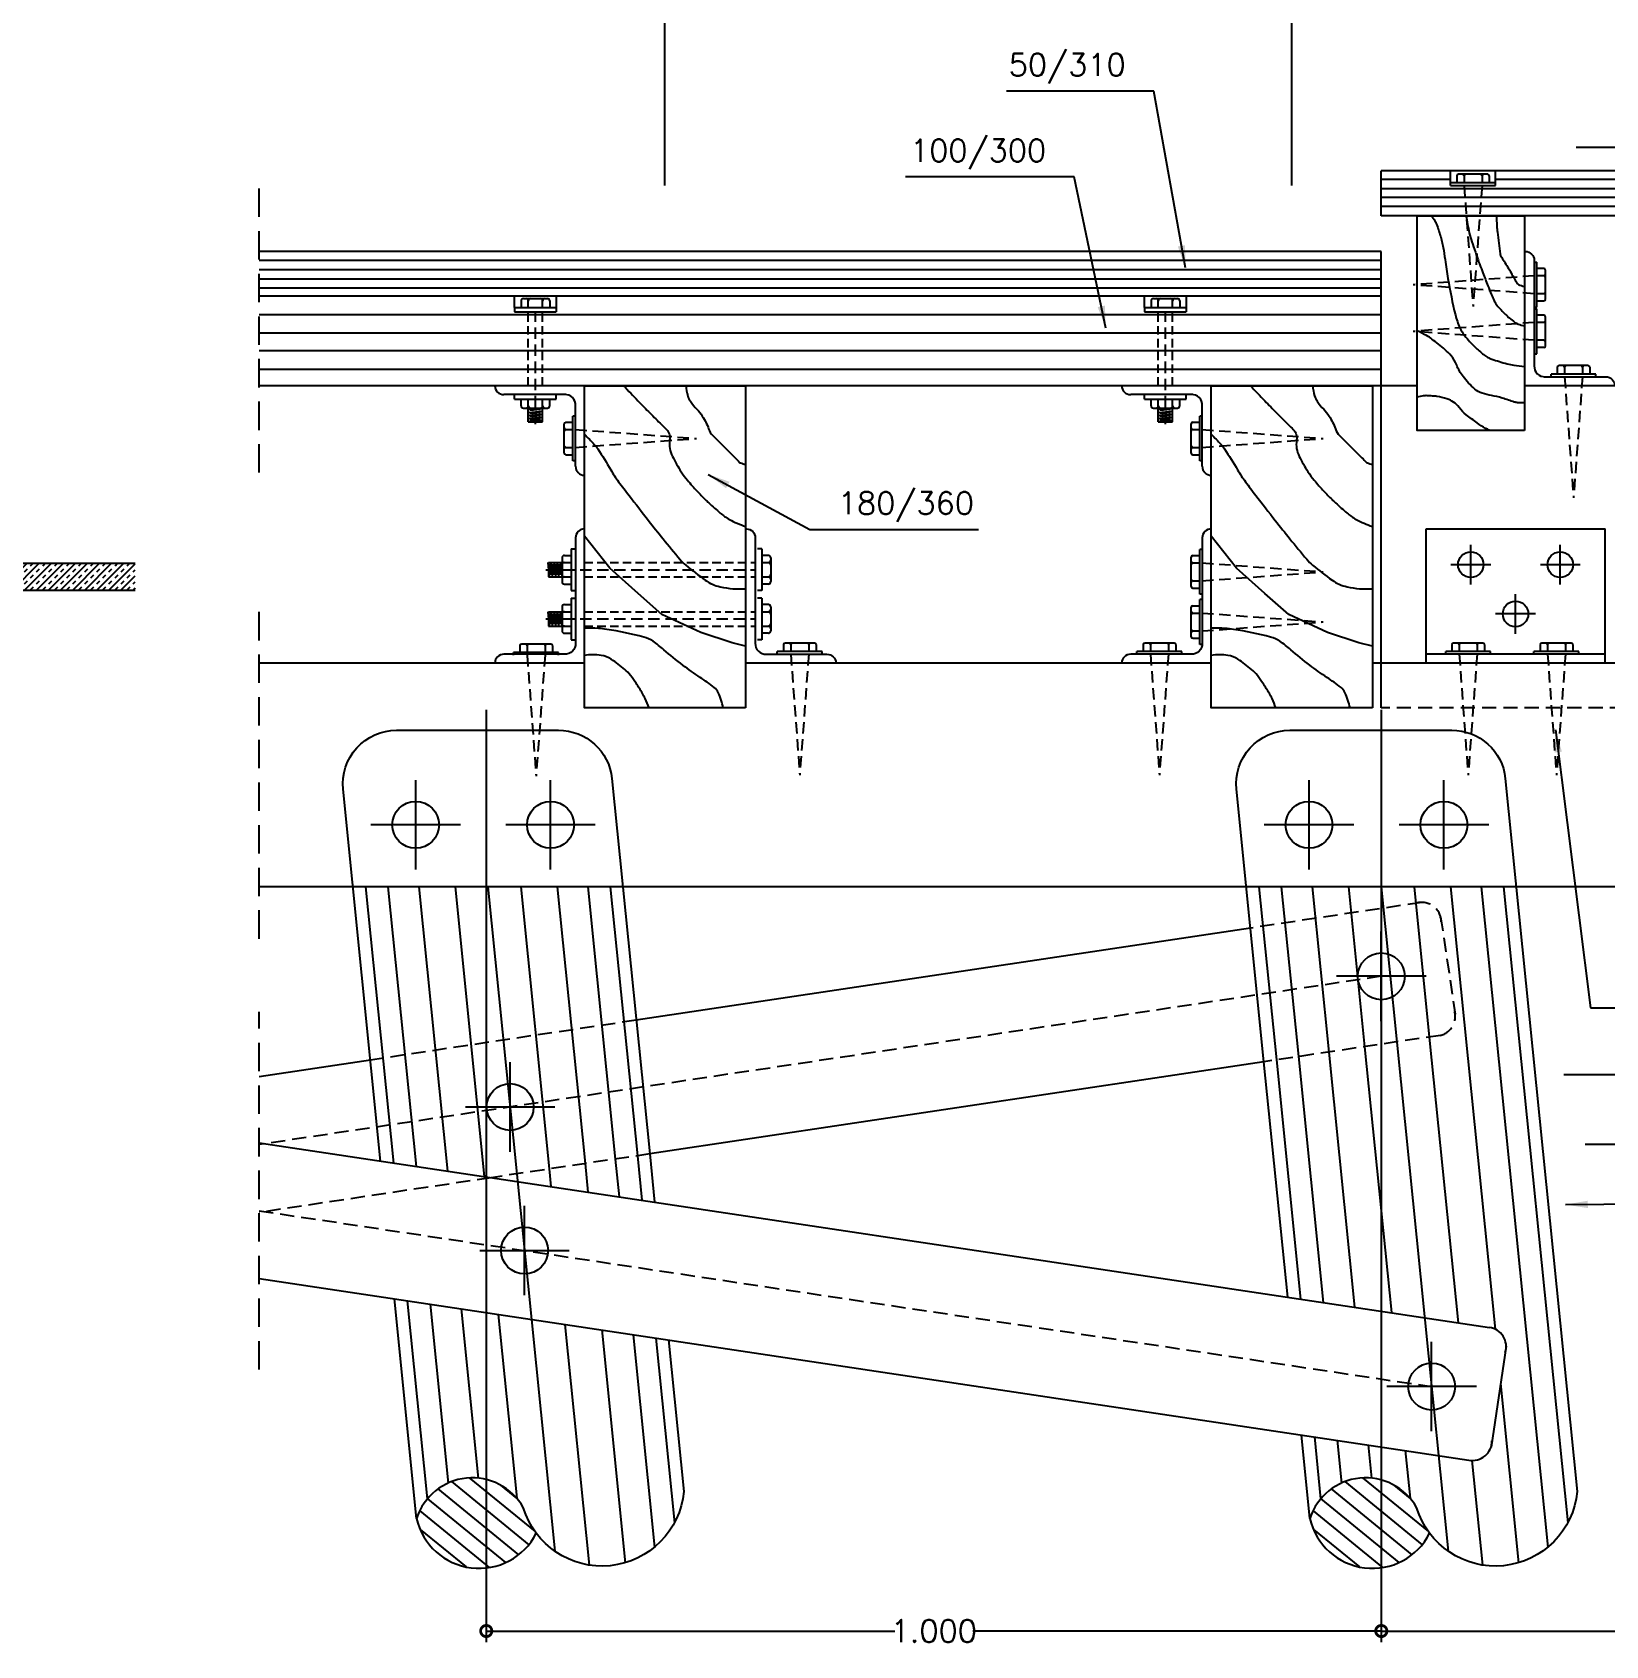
# Model space of a CAD drawing. Header units: metres. Extents: x -50 to 791, y -10 to 584.
# Drawn here: x 342.7 to 518.5, y 268.4 to 448.7 of the extents above; entities that cross this region are included whole.
import ezdxf

# ---------------------------------------------------------------- set-up
doc = ezdxf.new("R2010")
doc.units = ezdxf.units.M
doc.header["$PDMODE"] = 3
doc.header["$PDSIZE"] = 5
doc.linetypes.add('DASHED2', pattern=[9.525, 6.35, -3.175])
doc.layers.get('0').update_dxf_attribs({"linetype": 'CONTINUOUS'})
doc.layers.get('DEFPOINTS').update_dxf_attribs({"linetype": 'CONTINUOUS'})
for name, color, linetype in [('ARSIRDOLKEN', 2, 'CONTINUOUS'), ('ARSIRKAYU', 2, 'CONTINUOUS'), ('BAJA', 3, 'CONTINUOUS'), ('KAYU', 3, 'CONTINUOUS'), ('PASANGAN', 4, 'CONTINUOUS'), ('UKURAN', 2, 'CONTINUOUS')]:
    doc.layers.add(name, color=color, linetype=linetype)
doc.styles.get("Standard").update_dxf_attribs({"font": 'Simplex.shx'})
doc.dimstyles.get("Standard").update_dxf_attribs({"dimtxt": 0.18, "dimasz": 0.18, "dimexe": 0.18, "dimexo": 0.0625, "dimgap": 0.09, "dimtad": 0, "dimtih": 1, "dimtoh": 1, "dimdec": 4, "dimzin": 0, "dimdsep": 46, "dimtxsty": 'Standard', "dimcen": 0.09, "dimadec": 0, "dimazin": 0, "dimtfac": 1, "dimtdec": 4, "dimtofl": 0, "dimtmove": 0, "dimatfit": 3, "dimfxl": 1, "dimtolj": 1, "dimtzin": 0, "dimarcsym": 0})

# ---------------------------------------------------------------- blocks, each defined once
blk = doc.blocks.new('_DOTSMALL')
at = {"color": 0, "linetype": 'ByBlock', "const_width": 0.5}
blk.add_lwpolyline([(-0.0625, 0, 1), (0.0625, 0, 1)], format="xyb", close=True, dxfattribs=at)
blk = doc.blocks.new('*D57')
at = {"color": 0, "linetype": 'ByBlock'}
for p, q in [((443.75, 369.13), (443.75, 264.94)), ((543.75, 369.13), (543.75, 264.94)), ((443.75, 266.19), (489.4, 266.19)), ((543.75, 266.19), (498.1, 266.19))]:
    blk.add_line(p, q, dxfattribs=at)
at = {"layer": 'DEFPOINTS', "color": 0, "linetype": 'ByBlock'}
for p in [(443.75, 369.75), (543.75, 369.75), (543.75, 266.19)]:
    blk.add_point(p, dxfattribs=at)
at = {"color": 0, "linetype": 'ByBlock', "xscale": 2.5, "yscale": 2.5, "zscale": 2.5, "rotation": 180}
blk.add_blockref('_DOTSMALL', (443.75, 266.19), dxfattribs=at)
at = {"color": 0, "linetype": 'ByBlock', "xscale": 2.5, "yscale": 2.5, "zscale": 2.5}
blk.add_blockref('_DOTSMALL', (543.75, 266.19), dxfattribs=at)
at = {"color": 0, "linetype": 'ByBlock', "insert": (493.75, 266.19), "char_height": 2.5, "attachment_point": 5}
blk.add_mtext('\\A1;1.000', dxfattribs=at)
blk = doc.blocks.new('*D58')
at = {"color": 0, "linetype": 'ByBlock'}
for p, q in [((543.75, 369.13), (543.75, 264.94)), ((643.75, 369.13), (643.75, 264.94)), ((543.75, 266.19), (589.4, 266.19)), ((643.75, 266.19), (598.1, 266.19))]:
    blk.add_line(p, q, dxfattribs=at)
at = {"layer": 'DEFPOINTS', "color": 0, "linetype": 'ByBlock'}
for p in [(543.75, 369.75), (643.75, 369.75), (643.75, 266.19)]:
    blk.add_point(p, dxfattribs=at)
at = {"color": 0, "linetype": 'ByBlock', "xscale": 2.5, "yscale": 2.5, "zscale": 2.5, "rotation": 180}
blk.add_blockref('_DOTSMALL', (543.75, 266.19), dxfattribs=at)
at = {"color": 0, "linetype": 'ByBlock', "xscale": 2.5, "yscale": 2.5, "zscale": 2.5}
blk.add_blockref('_DOTSMALL', (643.75, 266.19), dxfattribs=at)
at = {"color": 0, "linetype": 'ByBlock', "insert": (593.75, 266.19), "char_height": 2.5, "attachment_point": 5}
blk.add_mtext('\\A1;1.000', dxfattribs=at)
blk = doc.blocks.new('*D47')
at = {"color": 0, "linetype": 'ByBlock'}
for p, q in [((463.72, 524.13), (463.72, 524.76)), ((533.75, 427.71), (533.75, 524.76)), ((463.72, 523.51), (495.85, 523.51)), ((533.75, 523.51), (501.62, 523.51))]:
    blk.add_line(p, q, dxfattribs=at)
at = {"layer": 'DEFPOINTS', "color": 0, "linetype": 'ByBlock'}
for p in [(463.72, 523.51), (533.75, 523.51), (533.75, 427.09)]:
    blk.add_point(p, dxfattribs=at)
at = {"color": 0, "linetype": 'ByBlock', "xscale": 2.5, "yscale": 2.5, "zscale": 2.5, "rotation": 180}
blk.add_blockref('_DOTSMALL', (463.72, 523.51), dxfattribs=at)
at = {"color": 0, "linetype": 'ByBlock', "xscale": 2.5, "yscale": 2.5, "zscale": 2.5}
blk.add_blockref('_DOTSMALL', (533.75, 523.51), dxfattribs=at)
at = {"color": 0, "linetype": 'ByBlock', "insert": (498.73, 523.51), "char_height": 2.5, "attachment_point": 5}
blk.add_mtext('\\A1;700', dxfattribs=at)

msp = doc.modelspace()

# ---------------------------------------------------------------- hatches: boundary and pattern name
at = {"layer": 'ARSIRDOLKEN'}
h = msp.add_hatch(dxfattribs=at)
h.set_pattern_fill('ANSI31', color=256, scale=0.5, angle=-5.7525105, style=0)
h.set_pattern_definition([(140.7525, (732.4842, 225.8956), (1.004366, 1.229392), [])])
h.paths.add_polyline_path([(385.6397, 282.63558, 0.702806868), (399.00448, 280.97395, -0.088020689), (397.55772, 283.83619, 0.654603324)])
h = msp.add_hatch(dxfattribs=at)
h.set_pattern_fill('ANSI31', color=256, scale=0.5, angle=-5.7525105, style=0)
h.set_pattern_definition([(140.7525, (832.2953, 225.8956), (1.004366, 1.229392), [])])
h.paths.add_polyline_path([(485.45085, 282.63558, 0.702806868), (498.81564, 280.97395, -0.088020689), (497.36888, 283.83619, 0.654603324)])
at = {"layer": 'KAYU'}
h = msp.add_hatch(dxfattribs=at)
h.set_pattern_fill('TRANS', color=256, scale=0.15, angle=45, style=0)
h.set_pattern_definition([(45, (-46.4451, 39.8557), (-0.6735192, 0.6735192), []), (45, (-46.7818, 40.1925), (-0.6735192, 0.6735192), [0.47625, -0.47625])])
h.paths.add_polyline_path([(354.18486, 386.37152), (354.18486, 389.37152), (324.18486, 389.37152), (324.18486, 386.37152), (326.38486, 386.37152)])

# ---------------------------------------------------------------- linework, layer by layer
at = {"layer": 'ARSIRDOLKEN'}
for points in [[(379.93642, 353.20818), (383.04525, 322.3479)], [(382.43622, 353.20818), (385.5834, 321.96718)], [(385.87343, 353.20818), (389.07336, 321.44369)], [(389.9356, 353.20818), (393.19785, 320.82501)], [(397.27681, 353.20818), (400.45296, 321.67961)], [(401.33898, 353.20818), (404.45466, 322.27987)], [(404.77619, 353.20818), (407.84071, 322.78778)], [(407.27599, 353.20818), (410.3033, 323.15716)], [(501.15014, 353.20818), (506.12789, 303.79577)], [(504.58735, 353.20818), (512.02086, 279.41842)], [(507.08715, 353.20818), (514.24644, 282.14038)], [(498.77834, 336.42842), (501.99422, 304.50556)], [(481.69608, 333.86608), (484.38778, 307.14652)], [(484.15867, 334.23547), (486.92593, 306.7658)], [(487.54472, 334.74338), (490.41589, 306.24231)], [(491.54642, 335.34363), (494.54038, 305.62363)], [(384.59669, 306.94738), (386.82753, 284.80262)], [(387.13484, 306.56665), (389.14827, 286.58005)], [(390.62479, 306.04316), (392.52955, 287.13527)], [(394.74928, 305.42449), (396.81758, 284.89319)], [(402.20312, 304.30641), (404.91206, 277.41578)], [(406.32762, 303.68774), (408.94773, 277.67879)], [(409.81757, 303.16424), (412.2097, 279.41842)], [(412.35572, 302.78352), (414.43529, 282.14038)]]:
    msp.add_lwpolyline(points, dxfattribs=at)
at = {"layer": 'ARSIRDOLKEN', "flags": 128}
for points in [[(393.60621, 353.20818), (398.4762, 304.86545)], [(493.41736, 353.20818), (500.89699, 278.96055)], [(398.4762, 304.86545), (401.08584, 278.96055)]]:
    msp.add_lwpolyline(points, dxfattribs=at)
at = {"layer": 'ARSIRKAYU', "flags": 128}
for points in [[(498.98571, 428.20818, -0.019753142), (499.41067, 427.6403, -0.057646975), (499.52491, 427.42497, -0.022421784), (500.00857, 426.00254, -0.024476392), (500.32769, 424.66362, -0.013279677), (500.54633, 423.29561, 0.008637962), (500.86288, 421.18966, 0.01780603), (501.69786, 417.11414, 0.04844725), (502.20085, 415.66696, 0.05981591), (502.73061, 414.80448, 0.034968077), (503.89562, 413.52914, 0.019760716), (504.86384, 412.67795, 0.046226062), (505.32279, 412.37115, 0.043910836), (505.77105, 412.1768, 0.0120989), (507.46355, 411.65854, 0.030135018), (508.22891, 411.49325, 0.01971733), (509.41736, 411.35837)], [(502.88069, 428.20818, 0.01449346), (503.25325, 426.29804, 0.026865131), (503.53883, 425.28715, 0.00085987), (504.32913, 422.98559, 0.006988623), (504.43081, 422.70395, 0.001799327), (504.76893, 421.81654, 0.001115236), (505.32279, 420.38798, 0.006729631), (505.7326, 419.37827, 0.009814086), (506.03638, 418.69554, 0.062915157), (506.34185, 418.21252, 0.025642408), (507.28515, 417.18125, 0.021150283), (507.7245, 416.783, 0.015664869), (508.35553, 416.29049, 0.069398475), (508.7115, 416.09932, 0.038070647), (509.41736, 415.89775)], [(506.26952, 428.20818, 0.007338165), (506.32815, 427.08129, 0.011373161), (506.39317, 426.35607, 0.00627569), (506.69457, 423.95159, 0.081818545), (506.74996, 423.77286, 0.026580705), (507.03101, 423.27852, -0.010004523), (507.82033, 421.99134, -0.005806736), (508.21525, 421.29915, 0.007232219), (508.53392, 420.74428, 0.138654003), (508.75283, 420.53644, 0.05784113), (509.41736, 420.27995)], [(509.41736, 407.29448, -0.027525899), (508.64431, 407.3112, -0.055452058), (508.26633, 407.3829, -0.011264741), (507.61385, 407.59969, 0.010718179), (506.92836, 407.82828, 0.034774183), (505.74302, 408.10696, -0.039385086), (504.6984, 408.36273, -0.100157139), (503.86596, 408.8377, -0.049804136), (502.55764, 410.23333, -0.072287288), (501.8402, 411.51814, 0.0886207), (501.21967, 412.5493, 0.033547576), (500.53693, 413.2318, 0.017205157), (499.07892, 414.4199, 0.03572042), (498.48529, 414.80707, 0.02118041), (497.41736, 415.34171)], [(408.75935, 409.20818, 0.002824036), (410.37035, 407.52083, 0.003424101), (411.71632, 406.1459, 0.00370249), (412.99997, 404.87147, -0.008525942), (413.55208, 404.31266, -0.232730146), (413.93122, 403.10829, 0.157071573), (414.21962, 401.31281, 0.022092037), (415.19237, 399.59415, 0.037131235), (415.88849, 398.64628, 0.009607854), (416.96562, 397.43512, 0.011707897), (417.89114, 396.47973, 0.011433105), (418.2848, 396.1093, 0.003627449), (419.56, 394.9798, 0.056656904), (420.58189, 394.27403, 0.03547882), (422.38899, 393.46635)], [(415.71728, 409.20818, 0.044730902), (415.94315, 408.06312, 0.08102946), (416.22227, 407.47916, 0.0372358), (416.95488, 406.57693, -0.044491747), (417.55736, 405.81258, -0.06030869), (418.26488, 404.3778, 0.112577754), (418.72557, 403.64603), (420.06066, 402.31276, 0.000000445), (421.22336, 401.15165, 0.000001021), (421.72953, 400.64618, 0.116362814), (421.83925, 400.57846, 0.025971568), (422.38899, 400.42666)], [(478.78772, 409.20818, 0.002824036), (480.39873, 407.52083, 0.003424101), (481.74469, 406.1459, 0.00370249), (483.02834, 404.87147, -0.008525942), (483.58045, 404.31266, -0.232730146), (483.9596, 403.10829, 0.157071573), (484.248, 401.31281, 0.022092037), (485.22074, 399.59415, 0.037131235), (485.91686, 398.64628, 0.009607854), (486.99399, 397.43512, 0.011707897), (487.91951, 396.47973, 0.011433105), (488.31317, 396.1093, 0.003627449), (489.58837, 394.9798, 0.056656904), (490.61026, 394.27403, 0.03547882), (492.41736, 393.46635)], [(485.74565, 409.20818, 0.044730902), (485.97153, 408.06312, 0.08102946), (486.25064, 407.47916, 0.0372358), (486.98325, 406.57693, -0.044491747), (487.58573, 405.81258, -0.06030869), (488.29325, 404.3778, 0.112577754), (488.75394, 403.64603), (490.08903, 402.31276, 0.000000436), (491.25174, 401.15165, 0.000001), (491.75791, 400.64618, 0.116362814), (491.86762, 400.57846, 0.025971568), (492.41736, 400.42666)], [(505.55571, 404.20818, -0.007656834), (505.17146, 404.38163, -0.024532231), (505.05519, 404.4434, -0.01955886), (504.12741, 405.04667, -0.014266104), (502.91444, 405.95768, -0.06501111), (502.11807, 406.78185, 0.085778271), (501.48727, 407.3829, 0.067295097), (500.75591, 407.74137, 0.046650782), (499.61411, 408.00643, 0.012961926), (499.13614, 408.05871, 0.01049923), (498.54373, 408.09551, 0.047465691), (498.10325, 408.07177, 0.029825894), (497.41736, 407.92678)], [(404.38899, 403.77878, -0.014396079), (405.4885, 402.6387, -0.036447687), (405.87528, 402.1461, -0.017327901), (407.33306, 399.81116, 0.02991643), (408.2117, 398.47962, 0.003315381), (409.37384, 396.95004, 0.0017947), (411.54943, 394.14651, 0.004136802), (413.17986, 392.09619, 0.003668948), (415.05406, 389.8134, 0.046980876), (415.71983, 389.15195, 0.016058652), (417.89114, 387.48019, 0.103205754), (419.56538, 386.73585, 0.066342368), (422.38899, 386.50901)], [(474.41736, 403.77878, -0.014396079), (475.51687, 402.6387, -0.036447687), (475.90365, 402.1461, -0.017327901), (477.36143, 399.81116, 0.02991643), (478.24007, 398.47962, 0.003315381), (479.40221, 396.95004, 0.0017947), (481.57781, 394.14651, 0.004136802), (483.20823, 392.09619, 0.003668948), (485.08243, 389.8134, 0.046980876), (485.7482, 389.15195, 0.016058652), (487.91951, 387.48019, 0.103205754), (489.59375, 386.73585, 0.066342368), (492.41736, 386.50901)], [(419.9039, 373.20818, 0.048387091), (419.3346, 374.91446, 0.122672617), (418.89246, 375.48081, 0.020198878), (417.31006, 376.61868, -0.016708846), (415.38783, 377.98068, -0.016790546), (413.26994, 379.70539, 0.029775793), (412.05009, 380.64721, 0.086646169), (411.026, 381.11079, 0.022815146), (406.8766, 381.98047, 0.025999696), (405.95053, 382.08181, 0.015499096), (404.38899, 382.12243)], [(489.93227, 373.20818, 0.048387091), (489.36297, 374.91446, 0.122672617), (488.92083, 375.48081, 0.020198878), (487.33843, 376.61868, -0.016708846), (485.4162, 377.98068, -0.016790546), (483.29832, 379.70539, 0.029775793), (482.07846, 380.64721, 0.086646169), (481.05438, 381.11079, 0.022815146), (476.90497, 381.98047, 0.025999696), (475.9789, 382.08181, 0.015499096), (474.41736, 382.12243)], [(411.60558, 373.20818, 0.017464529), (411.18349, 374.23958, 0.030009525), (410.88189, 374.81417, 0.011317429), (410.15776, 375.95391, 0.014485778), (409.54679, 376.81407, 0.055717137), (408.88721, 377.51097, 0.028225768), (407.37726, 378.64731, 0.112218538), (406.24949, 379.07852, 0.072295824), (404.38899, 379.07362)], [(481.63395, 373.20818, 0.017464529), (481.21186, 374.23958, 0.030009525), (480.91026, 374.81417, 0.011317429), (480.18613, 375.95391, 0.014485778), (479.57516, 376.81407, 0.055717137), (478.91558, 377.51097, 0.028225768), (477.40564, 378.64731, 0.112218538), (476.27786, 379.07852, 0.072295824), (474.41736, 379.07362)]]:
    msp.add_lwpolyline(points, format="xyb", dxfattribs=at)
at = {"layer": 'ARSIRKAYU'}
for points in [[(422.38899, 380.10759), (420.8951, 380.48055), (417.39047, 381.64715), (413.05141, 383.64705), (410.38122, 385.98027), (407.21038, 388.81345), (404.38899, 392.38953)], [(492.41736, 380.10759), (490.92347, 380.48055), (487.41884, 381.64715), (483.07979, 383.64705), (480.4096, 385.98027), (477.23875, 388.81345), (474.41736, 392.38953)]]:
    msp.add_lwpolyline(points, dxfattribs=at)
at = {"layer": 'BAJA'}
for points in [[(397.31144, 418.68565), (397.31144, 417.95294)], [(400.51513, 418.68565), (400.51513, 417.95294)], [(401.24358, 419.20818), (401.24358, 417.45294)], [(467.6987, 418.68565), (467.6987, 417.95294)], [(470.90239, 418.68565), (470.90239, 417.95294)], [(471.63083, 419.20818), (471.63083, 417.45294)], [(396.58299, 417.95294), (396.58299, 417.45294)], [(466.97025, 417.95294), (466.97025, 417.45294)], [(396.58299, 407.70818), (396.58299, 408.20818)], [(397.31144, 406.97546), (397.31144, 407.70818)], [(398.11329, 405.1892), (398.11329, 407.70818)], [(399.71329, 405.1892), (399.71329, 407.70818)], [(400.51513, 406.97546), (400.51513, 407.70818)], [(401.24358, 407.70818), (401.24358, 408.20818)], [(466.97025, 407.70818), (466.97025, 408.20818)], [(467.6987, 406.97546), (467.6987, 407.70818)], [(468.50054, 405.1892), (468.50054, 407.70818)], [(470.10054, 405.1892), (470.10054, 407.70818)], [(470.90239, 406.97546), (470.90239, 407.70818)], [(471.63083, 407.70818), (471.63083, 408.20818)], [(399.71329, 406.70818), (398.11329, 406.55697)], [(399.71329, 406.34494), (398.11329, 406.19373)], [(399.71329, 406.00082), (398.11329, 405.84961)], [(399.48983, 406.53412), (398.3041, 406.42206)], [(399.48983, 406.17088), (398.3041, 406.05882)], [(399.48983, 405.82676), (398.3041, 405.7147)], [(470.10054, 406.70818), (468.50054, 406.55697)], [(470.10054, 406.34494), (468.50054, 406.19373)], [(470.10054, 406.00082), (468.50054, 405.84961)], [(469.87709, 406.53412), (468.69135, 406.42206)], [(469.87709, 406.17088), (468.69135, 406.05882)], [(469.87709, 405.82676), (468.69135, 405.7147)], [(399.71329, 405.6567), (398.11329, 405.50549)], [(399.71329, 405.31258), (398.11329, 405.16137)], [(398.11329, 405.1892), (399.71329, 405.1892)], [(399.48983, 405.48264), (398.3041, 405.37058)], [(470.10054, 405.6567), (468.50054, 405.50549)], [(470.10054, 405.31258), (468.50054, 405.16137)], [(468.50054, 405.1892), (470.10054, 405.1892)], [(469.87709, 405.48264), (468.69135, 405.37058)], [(402.15627, 390.24906), (402.88899, 390.24906)], [(402.88899, 390.9775), (403.38899, 390.9775)], [(424.20827, 390.9775), (423.70827, 390.9775)], [(424.94099, 390.24906), (424.20827, 390.24906)], [(400.49339, 387.84721), (400.34218, 389.44721)], [(400.37001, 389.44721), (402.88899, 389.44721)], [(400.37001, 389.44721), (400.37001, 387.84721)], [(400.37001, 387.84721), (402.88899, 387.84721)], [(400.66345, 388.07067), (400.55139, 389.2564)], [(400.83751, 387.84721), (400.6863, 389.44721)], [(401.00757, 388.07067), (400.89551, 389.2564)], [(401.18164, 387.84721), (401.03042, 389.44721)], [(401.35169, 388.07067), (401.23963, 389.2564)], [(401.52575, 387.84721), (401.37454, 389.44721)], [(401.71493, 388.07067), (401.60287, 389.2564)], [(401.88899, 387.84721), (401.73778, 389.44721)], [(402.15627, 387.04537), (402.88899, 387.04537)], [(402.88899, 386.31692), (403.38899, 386.31692)], [(424.20827, 386.31692), (423.70827, 386.31692)], [(424.94099, 387.04537), (424.20827, 387.04537)], [(402.15627, 384.74906), (402.88899, 384.74906)], [(402.88899, 385.4775), (403.38899, 385.4775)], [(424.20827, 385.4775), (423.70827, 385.4775)], [(424.94099, 384.74906), (424.20827, 384.74906)], [(400.49339, 382.34721), (400.34218, 383.94721)], [(400.37001, 383.94721), (400.37001, 382.34721)], [(400.37001, 383.94721), (402.88899, 383.94721)], [(400.37001, 382.34721), (402.88899, 382.34721)], [(400.66345, 382.57067), (400.55139, 383.7564)], [(400.83751, 382.34721), (400.6863, 383.94721)], [(401.00757, 382.57067), (400.89551, 383.7564)], [(401.18164, 382.34721), (401.03042, 383.94721)], [(401.35169, 382.57067), (401.23963, 383.7564)], [(401.52575, 382.34721), (401.37454, 383.94721)], [(401.71493, 382.57067), (401.60287, 383.7564)], [(401.88899, 382.34721), (401.73778, 383.94721)], [(402.15627, 381.54537), (402.88899, 381.54537)], [(402.88899, 380.81692), (403.38899, 380.81692)], [(424.20827, 380.81692), (423.70827, 380.81692)], [(424.94099, 381.54537), (424.20827, 381.54537)]]:
    msp.add_lwpolyline(points, dxfattribs=at)
at = {"layer": 'BAJA', "linetype": 'DASHED2', "ltscale": 0.15}
for points in [[(398.11329, 417.95294), (398.11329, 418.68565)], [(399.71329, 417.95294), (399.71329, 418.68565)], [(468.50054, 417.95294), (468.50054, 418.68565)], [(470.10054, 417.95294), (470.10054, 418.68565)], [(398.11329, 409.20818), (398.11329, 417.45294)], [(399.71329, 409.20818), (399.71329, 417.45294)], [(468.50054, 409.20818), (468.50054, 417.45294)], [(470.10054, 409.20818), (470.10054, 417.45294)], [(404.38899, 389.44721), (423.47983, 389.44721)], [(404.38899, 387.84721), (423.47983, 387.84721)], [(424.20827, 389.44721), (424.94099, 389.44721)], [(424.20827, 387.84721), (424.94099, 387.84721)], [(404.38899, 383.94721), (423.47983, 383.94721)], [(404.38899, 382.34721), (423.47983, 382.34721)], [(424.20827, 383.94721), (424.94099, 383.94721)], [(424.20827, 382.34721), (424.94099, 382.34721)]]:
    msp.add_lwpolyline(points, dxfattribs=at)
at = {"layer": 'BAJA', "linetype": 'DASHED2', "ltscale": 0.2, "flags": 128}
for points in [[(398.91329, 404.91238), (398.91329, 417.45294)], [(469.30054, 404.91238), (469.30054, 417.45294)], [(400.0932, 388.64721), (423.47983, 388.64721)], [(400.0932, 383.14721), (423.47983, 383.14721)]]:
    msp.add_lwpolyline(points, dxfattribs=at)
at = {"layer": 'BAJA'}
for centre, start, end in [((397.57872, 418.68565), 90, 180), ((397.846, 418.68565), 0, 90), ((398.38057, 418.68565), 90, 180), ((399.446, 418.68565), 0, 90), ((399.98057, 418.68565), 90, 180), ((400.24785, 418.68565), 0, 90), ((467.96598, 418.68565), 90, 180), ((468.23326, 418.68565), 0, 90), ((468.76782, 418.68565), 90, 180), ((469.83326, 418.68565), 0, 90), ((470.36782, 418.68565), 90, 180), ((470.6351, 418.68565), 0, 90), ((397.57872, 406.97546), 180, 270), ((397.846, 406.97546), 270, 0), ((398.38057, 406.97546), 180, 270), ((399.446, 406.97546), 270, 0), ((399.98057, 406.97546), 180, 270), ((400.24785, 406.97546), 270, 0), ((467.96598, 406.97546), 180, 270), ((468.23326, 406.97546), 270, 0), ((468.76782, 406.97546), 180, 270), ((469.83326, 406.97546), 270, 0), ((470.36782, 406.97546), 180, 270), ((470.6351, 406.97546), 270, 0), ((402.15627, 389.98177), 90, 180), ((402.15627, 389.71449), 180, 270), ((424.94099, 389.98177), 360, 90), ((424.94099, 389.71449), 270, 0), ((402.15627, 389.17993), 90, 180), ((402.15627, 388.11449), 180, 270), ((402.15627, 387.57993), 90, 180), ((424.94099, 389.17993), 360, 90), ((424.94099, 388.11449), 270, 0), ((424.94099, 387.57993), 360, 90), ((402.15627, 387.31265), 180, 270), ((424.94099, 387.31265), 270, 0), ((402.15627, 384.48177), 90, 180), ((402.15627, 384.21449), 180, 270), ((424.94099, 384.48177), 360, 90), ((424.94099, 384.21449), 270, 0), ((402.15627, 383.67993), 90, 180), ((402.15627, 382.61449), 180, 270), ((402.15627, 382.07993), 90, 180), ((424.94099, 383.67993), 360, 90), ((424.94099, 382.61449), 270, 0), ((424.94099, 382.07993), 360, 90), ((402.15627, 381.81265), 180, 270), ((424.94099, 381.81265), 270, 0)]:
    msp.add_arc(centre, 0.26728, start, end, dxfattribs=at)
at = {"layer": 'DEFPOINTS', "color": 0, "linetype": 'ByBlock'}
msp.add_point((413.38899, 430.94754), dxfattribs=at)
at = {"layer": 'KAYU'}
for p, q in [((503.41736, 386.9858), (503.41736, 391.43056)), ((513.41736, 386.9858), (513.41736, 391.43056)), ((505.63975, 389.20818), (501.19498, 389.20818)), ((515.63975, 389.20818), (511.19498, 389.20818)), ((508.41736, 381.4858), (508.41736, 385.93056)), ((510.63975, 383.70818), (506.19498, 383.70818)), ((385.53344, 355.13708), (385.53344, 365.13708)), ((400.60507, 355.13708), (400.60507, 365.13708)), ((485.3446, 355.13708), (485.3446, 365.13708)), ((500.41623, 355.13708), (500.41623, 365.13708)), ((390.53344, 360.13708), (380.53344, 360.13708)), ((405.60507, 360.13708), (395.60507, 360.13708)), ((490.3446, 360.13708), (480.3446, 360.13708)), ((505.41623, 360.13708), (495.41623, 360.13708)), ((493.41736, 338.20818), (493.41736, 348.20818)), ((498.41736, 343.20818), (488.41736, 343.20818)), ((396.08438, 323.60823), (396.08438, 333.60823)), ((391.08438, 328.60823), (401.08438, 328.60823)), ((397.70049, 307.56571), (397.70049, 317.56571)), ((392.70049, 312.56571), (402.70049, 312.56571)), ((499.04302, 292.36433), (499.04302, 302.36433)), ((504.04302, 297.36433), (494.04302, 297.36433))]:
    msp.add_line(p, q, dxfattribs=at)
at = {"layer": 'KAYU', "linetype": 'DASHED2', "ltscale": 0.25}
msp.add_line((500.0413, 349.85818), (501.67238, 338.98432), dxfattribs=at)
at = {"layer": 'KAYU', "ltscale": 0.25, "flags": 128}
for points in [[(613.41736, 433.20818), (493.41736, 433.20818)], [(501.15897, 432.23956), (493.41736, 432.23956)], [(613.41736, 431.19743), (493.41736, 431.19743)], [(542.56675, 432.23956), (506.18286, 432.23956)], [(613.41736, 430.23758), (493.41736, 430.23758)], [(613.41736, 429.25031), (493.41736, 429.25031)], [(613.41736, 428.20818), (493.41736, 428.20818)], [(493.41736, 424.20818), (368.04411, 424.20818)], [(493.41736, 423.18237), (368.04411, 423.18237)], [(493.41736, 422.15656), (368.04411, 422.15656)], [(493.41736, 421.13075), (368.04411, 421.13075)], [(493.41736, 420.10494), (368.04411, 420.10494)], [(493.41736, 419.20818), (368.04411, 419.20818)], [(493.41736, 417.13932), (368.04411, 417.13932)], [(493.41736, 415.07046), (368.04411, 415.07046)], [(493.41736, 413.10505), (368.04411, 413.10505)], [(493.41736, 411.03619), (368.04411, 411.03619)], [(493.41736, 409.20818), (368.04411, 409.20818)], [(402.32597, 408.20818), (395.38899, 408.20818)], [(472.35435, 408.20818), (465.41736, 408.20818)], [(497.41736, 409.20818), (493.41736, 409.20818)], [(539.18348, 409.20818), (509.41736, 409.20818)]]:
    msp.add_lwpolyline(points, dxfattribs=at)
at = {"layer": 'KAYU'}
for points in [[(493.41736, 428.20818), (493.41736, 433.20818)], [(501.15897, 431.58905), (501.15897, 433.20818)], [(505.31202, 432.83606), (502.02981, 432.83606)], [(506.18286, 431.58905), (506.18286, 433.20818)], [(506.18286, 431.87682), (501.15897, 431.87682)], [(501.15897, 431.58905), (506.18286, 431.58905)], [(501.85444, 432.66069), (501.85444, 431.87682)], [(502.67091, 432.66069), (502.67091, 431.87682)], [(504.67091, 432.66069), (504.67091, 431.87682)], [(505.48739, 432.66069), (505.48739, 431.87682)], [(493.41736, 409.20818), (493.41736, 424.20818)], [(510.5082, 422.99981), (510.79597, 422.99981)], [(510.79597, 417.97591), (510.79597, 422.99981)], [(511.57984, 422.30433), (510.79597, 422.30433)], [(511.75522, 418.84676), (511.75522, 422.12896)], [(511.57984, 421.48786), (510.79597, 421.48786)], [(396.58299, 417.95294), (396.58299, 419.20504)], [(397.57872, 418.95294), (400.24785, 418.95294)], [(466.97025, 417.95294), (466.97025, 419.20504)], [(467.96598, 418.95294), (470.6351, 418.95294)], [(511.57984, 419.48786), (510.79597, 419.48786)], [(511.57984, 418.67139), (510.79597, 418.67139)], [(396.58299, 417.95294), (401.24358, 417.95294)], [(396.58299, 417.45294), (401.24358, 417.45294)], [(466.97025, 417.95294), (471.63083, 417.95294)], [(466.97025, 417.45294), (471.63083, 417.45294)], [(510.5082, 417.97591), (510.79597, 417.97591)], [(510.5082, 417.79374), (510.79597, 417.79374)], [(510.79597, 412.76985), (510.79597, 417.79374)], [(511.57984, 417.09827), (510.79597, 417.09827)], [(511.75522, 413.6407), (511.75522, 416.9229)], [(511.57984, 416.2818), (510.79597, 416.2818)], [(511.57984, 414.2818), (510.79597, 414.2818)], [(511.57984, 413.46533), (510.79597, 413.46533)], [(510.5082, 412.76985), (510.79597, 412.76985)], [(513.07753, 411.27982), (513.07753, 410.49595)], [(516.53511, 411.45519), (513.2529, 411.45519)], [(513.89401, 411.27982), (513.89401, 410.49595)], [(515.89401, 411.27982), (515.89401, 410.49595)], [(516.71048, 411.27982), (516.71048, 410.49595)], [(517.40595, 410.49595), (512.38206, 410.49595)], [(512.38206, 410.20818), (512.38206, 410.49595)], [(517.40595, 410.20818), (517.40595, 410.49595)], [(396.58299, 407.70818), (401.24358, 407.70818)], [(466.97025, 407.70818), (471.63083, 407.70818)], [(493.41736, 373.20818), (493.41736, 409.20818)], [(397.57872, 406.70818), (400.24785, 406.70818)], [(403.10122, 400.79986), (403.10122, 405.82375)], [(403.38899, 405.82375), (403.10122, 405.82375)], [(403.38899, 400.20818), (403.38899, 407.14516)], [(467.96598, 406.70818), (470.6351, 406.70818)], [(473.41736, 405.82375), (473.12959, 405.82375)], [(473.12959, 400.79986), (473.12959, 405.82375)], [(473.41736, 400.20818), (473.41736, 407.14516)], [(402.14198, 401.6707), (402.14198, 404.95291)], [(402.31735, 405.12828), (403.10122, 405.12828)], [(402.31735, 404.3118), (403.10122, 404.3118)], [(472.17035, 401.6707), (472.17035, 404.95291)], [(472.34572, 405.12828), (473.12959, 405.12828)], [(472.34572, 404.3118), (473.12959, 404.3118)], [(402.31735, 402.3118), (403.10122, 402.3118)], [(472.34572, 402.3118), (473.12959, 402.3118)], [(402.31735, 401.49533), (403.10122, 401.49533)], [(403.38899, 400.79986), (403.10122, 400.79986)], [(472.34572, 401.49533), (473.12959, 401.49533)], [(473.41736, 400.79986), (473.12959, 400.79986)], [(498.41736, 378.20818), (498.41736, 393.20818)], [(498.41736, 393.20818), (518.41736, 393.20818)], [(518.41736, 378.20818), (518.41736, 393.20818)], [(401.88899, 389.98177), (401.88899, 387.31265)], [(402.88899, 390.9775), (402.88899, 386.31692)], [(424.20827, 390.9775), (424.20827, 386.31692)], [(425.20827, 389.98177), (425.20827, 387.31265)], [(472.17035, 386.76748), (472.17035, 390.04968)], [(472.34572, 390.22505), (473.12959, 390.22505)], [(473.12959, 385.89663), (473.12959, 390.92053)], [(473.41736, 390.92053), (473.12959, 390.92053)], [(472.34572, 389.40858), (473.12959, 389.40858)], [(472.34572, 387.40858), (473.12959, 387.40858)], [(472.34572, 386.59211), (473.12959, 386.59211)], [(473.41736, 385.89663), (473.12959, 385.89663)], [(401.88899, 384.48177), (401.88899, 381.81265)], [(402.88899, 385.4775), (402.88899, 380.81692)], [(424.20827, 385.4775), (424.20827, 380.81692)], [(425.20827, 384.48177), (425.20827, 381.81265)], [(472.17035, 381.16476), (472.17035, 384.44697)], [(472.34572, 384.62234), (473.12959, 384.62234)], [(473.12959, 380.29392), (473.12959, 385.31781)], [(473.41736, 385.31781), (473.12959, 385.31781)], [(472.34572, 383.80587), (473.12959, 383.80587)], [(430.08606, 380.45519), (426.80386, 380.45519)], [(470.27047, 380.45519), (466.98827, 380.45519)], [(472.34572, 381.80587), (473.12959, 381.80587)], [(472.34572, 380.98939), (473.12959, 380.98939)], [(504.7637, 380.45519), (501.4815, 380.45519)], [(514.63245, 380.45519), (511.35024, 380.45519)], [(396.47689, 379.09681), (396.47689, 379.38458)], [(401.50079, 379.38458), (396.47689, 379.38458)], [(397.17237, 380.16846), (397.17237, 379.38458)], [(400.62994, 380.34383), (397.34774, 380.34383)], [(397.98884, 380.16846), (397.98884, 379.38458)], [(399.98884, 380.16846), (399.98884, 379.38458)], [(400.80531, 380.16846), (400.80531, 379.38458)], [(401.50079, 379.09681), (401.50079, 379.38458)], [(425.93301, 379.20818), (425.93301, 379.49595)], [(430.95691, 379.49595), (425.93301, 379.49595)], [(426.62849, 380.27982), (426.62849, 379.49595)], [(427.44496, 380.27982), (427.44496, 379.49595)], [(429.44496, 380.27982), (429.44496, 379.49595)], [(430.26143, 380.27982), (430.26143, 379.49595)], [(430.95691, 379.20818), (430.95691, 379.49595)], [(471.14131, 379.49595), (466.11742, 379.49595)], [(466.11742, 379.20818), (466.11742, 379.49595)], [(466.81289, 380.27982), (466.81289, 379.49595)], [(467.62937, 380.27982), (467.62937, 379.49595)], [(469.62937, 380.27982), (469.62937, 379.49595)], [(470.44584, 380.27982), (470.44584, 379.49595)], [(471.14131, 379.20818), (471.14131, 379.49595)], [(473.41736, 380.29392), (473.12959, 380.29392)], [(518.41736, 379.20818), (498.41736, 379.20818)], [(505.63455, 379.49595), (500.61066, 379.49595)], [(500.61066, 379.20818), (500.61066, 379.49595)], [(501.30613, 380.27982), (501.30613, 379.49595)], [(502.1226, 380.27982), (502.1226, 379.49595)], [(504.1226, 380.27982), (504.1226, 379.49595)], [(504.93907, 380.27982), (504.93907, 379.49595)], [(505.63455, 379.20818), (505.63455, 379.49595)], [(510.4794, 379.20818), (510.4794, 379.49595)], [(515.50329, 379.49595), (510.4794, 379.49595)], [(511.17487, 380.27982), (511.17487, 379.49595)], [(511.99134, 380.27982), (511.99134, 379.49595)], [(513.99134, 380.27982), (513.99134, 379.49595)], [(514.80782, 380.27982), (514.80782, 379.49595)], [(515.50329, 379.20818), (515.50329, 379.49595)], [(404.38899, 378.20818), (368.04411, 378.20818)], [(474.41736, 378.20818), (422.38899, 378.20818)], [(613.41736, 378.20818), (492.41736, 378.20818)], [(613.41736, 353.20818), (368.04411, 353.20818)], [(479.74758, 353.20818), (481.69608, 333.86608)], [(482.24738, 353.20818), (484.15867, 334.23547)], [(485.68459, 353.20818), (487.54472, 334.74338)], [(489.74676, 353.20818), (491.54642, 335.34363)], [(497.08797, 353.20818), (498.77834, 336.42842)], [(478.80563, 348.60033), (410.18326, 338.30697)], [(380.48025, 333.85152), (368.04411, 331.9861)], [(480.31088, 333.6583), (411.6885, 323.36494)], [(482.96007, 307.36068), (480.31088, 333.6583)], [(368.04411, 324.59807), (505.50267, 303.97929)], [(407.84071, 322.78778), (408.26613, 318.56477)], [(410.3033, 323.15716), (410.80428, 318.18405)], [(411.6885, 323.36494), (412.23199, 317.96989)], [(400.45296, 321.67961), (400.65169, 319.70694)], [(404.45466, 322.27987), (404.77618, 319.08826)], [(393.19785, 320.82501), (393.22104, 320.59482)], [(368.04411, 309.43026), (503.19913, 289.15701)], [(385.6397, 282.63558), (383.16898, 307.16153)], [(413.78343, 302.56936), (415.48862, 285.64253)], [(507.36895, 301.87677), (505.67621, 290.59182)], [(506.74216, 297.69816), (508.75889, 277.67879)], [(485.45085, 282.63558), (484.51151, 291.96015)], [(485.93922, 291.746), (486.63869, 284.80262)], [(488.47737, 291.36527), (488.95943, 286.58005)], [(491.96732, 290.84178), (492.34071, 287.13527)], [(496.09181, 290.22311), (496.62874, 284.89319)], [(503.54462, 289.1153), (504.72322, 277.41578)]]:
    msp.add_lwpolyline(points, dxfattribs=at)
at = {"layer": 'KAYU', "linetype": 'DASHED2', "ltscale": 0.2, "flags": 128}
for points in [[(502.67091, 431.58905), (503.67091, 418.07197)], [(504.67091, 431.58905), (503.67091, 418.07197)], [(510.5082, 421.48786), (496.99112, 420.48786)], [(510.5082, 419.48786), (496.99112, 420.48786)], [(510.5082, 416.2818), (496.99112, 415.2818)], [(510.5082, 414.2818), (496.99112, 415.2818)], [(513.89401, 410.20818), (514.89401, 396.6911)], [(515.89401, 410.20818), (514.89401, 396.6911)], [(403.38899, 404.3118), (416.90607, 403.3118)], [(473.41736, 404.3118), (486.93444, 403.3118)], [(403.38899, 402.3118), (416.90607, 403.3118)], [(473.41736, 402.3118), (486.93444, 403.3118)], [(473.41736, 389.40858), (486.93444, 388.40858)], [(473.41736, 387.40858), (486.93444, 388.40858)], [(473.41736, 383.80587), (486.93444, 382.80587)], [(473.41736, 381.80587), (486.93444, 382.80587)], [(397.98884, 379.09681), (398.98884, 365.57973)], [(399.98884, 379.09681), (398.98884, 365.57973)], [(427.44496, 379.20818), (428.44496, 365.6911)], [(429.44496, 379.20818), (428.44496, 365.6911)], [(467.62937, 379.20818), (468.62937, 365.6911)], [(469.62937, 379.20818), (468.62937, 365.6911)], [(502.1226, 379.20818), (503.1226, 365.6911)], [(504.1226, 379.20818), (503.1226, 365.6911)], [(511.99134, 379.20818), (512.99134, 365.6911)], [(513.99134, 379.20818), (512.99134, 365.6911)]]:
    msp.add_lwpolyline(points, dxfattribs=at)
at = {"layer": 'KAYU', "flags": 128}
msp.add_lwpolyline([(509.41736, 404.20818), (497.41736, 404.20818), (497.41736, 428.20818), (509.41736, 428.20818)], close=True, dxfattribs=at)
at = {"layer": 'KAYU'}
for points in [[(509.5082, 424.20818, -0.414213562), (510.5082, 423.20818), (510.5082, 411.3157)], [(510.5082, 411.44314, 0.446421695), (511.74316, 410.20818, 0.446421695)], [(511.61572, 410.20818), (518.5082, 410.20818, -0.414213562), (519.5082, 409.20818)], [(404.38899, 393.20818, 0.414213562), (403.38899, 392.20818), (403.38899, 380.3157)], [(422.47983, 393.20818, -0.414213562), (423.47983, 392.20818), (423.47983, 380.3157)], [(474.41736, 393.20818, 0.414213562), (473.41736, 392.20818), (473.41736, 380.3157)], [(403.38899, 380.44314, -0.446421695), (402.15403, 379.20818, -0.446421695)], [(423.47983, 380.44314, 0.446421695), (424.71479, 379.20818, 0.446421695)], [(473.41736, 380.44314, -0.446421695), (472.1824, 379.20818, -0.446421695)], [(402.28147, 379.20818), (395.38899, 379.20818, 0.414213562), (394.38899, 378.20818)], [(424.58735, 379.20818), (431.47983, 379.20818, -0.414213562), (432.47983, 378.20818)], [(472.30984, 379.20818), (465.41736, 379.20818, 0.414213562), (464.41736, 378.20818)], [(381.61754, 322.56206), (377.43237, 364.10679, -0.443935368), (383.40215, 370.70818), (401.49326, 370.70818, -0.385103548), (407.46304, 365.30957), (411.6885, 323.36494)], [(480.31088, 333.6583), (477.24353, 364.10679, -0.443935368), (483.21331, 370.70818), (501.30442, 370.70818, -0.385103548), (507.2742, 365.30957), (515.29978, 285.64253)], [(415.48862, 285.64253, -0.824308274), (397.55772, 283.83619, 0.654603324), (385.6397, 282.63558, 0.702806868), (399.00448, 280.97395, 0.702806868)], [(515.29978, 285.64253, -0.824308274), (497.36888, 283.83619, 0.654603324), (485.45085, 282.63558, 0.702806868), (498.81564, 280.97395, 0.702806868)]]:
    msp.add_lwpolyline(points, format="xyb", dxfattribs=at)
for points in [[(422.38899, 373.20818), (404.38899, 373.20818), (404.38899, 409.20818), (422.38899, 409.20818)], [(492.41736, 373.20818), (474.41736, 373.20818), (474.41736, 409.20818), (492.41736, 409.20818)]]:
    msp.add_lwpolyline(points, close=True, dxfattribs=at)
at = {"layer": 'KAYU', "linetype": 'DASHED2', "ltscale": 0.25, "flags": 128}
for points in [[(613.41736, 373.20818), (493.41736, 373.20818)], [(493.41736, 343.20818), (368.04411, 324.40219)], [(368.04411, 317.01417), (499.04302, 297.36433)]]:
    msp.add_lwpolyline(points, dxfattribs=at)
at = {"layer": 'KAYU', "linetype": 'DASHED2', "ltscale": 0.25}
for points in [[(497.93703, 351.47003), (478.80563, 348.60033)], [(410.18326, 338.30697), (380.48025, 333.85152)], [(500.01905, 336.61453), (480.31088, 333.6583)], [(411.6885, 323.36494), (393.97673, 320.70818)], [(393.97673, 320.70818), (368.04411, 316.81829)]]:
    msp.add_lwpolyline(points, dxfattribs=at)
at = {"layer": 'KAYU'}
for centre, radius in [((503.41736, 389.20818), 1.42614), ((513.41736, 389.20818), 1.42614), ((508.41736, 383.70818), 1.42614), ((385.53344, 360.13708), 2.619), ((400.60507, 360.13708), 2.619), ((485.3446, 360.13708), 2.619), ((500.41623, 360.13708), 2.619), ((493.41736, 343.20818), 2.619), ((396.08438, 328.60823), 2.619), ((397.70049, 312.56571), 2.619), ((499.04302, 297.36433), 2.619)]:
    msp.add_circle(centre, radius, dxfattribs=at)
for centre, radius, start, end in [((502.02981, 432.66069), 0.17537, 90, 180), ((502.49554, 432.66069), 0.17537, 360, 90), ((502.84629, 432.66069), 0.17537, 90, 180), ((504.49554, 432.66069), 0.17537, 360, 90), ((504.84629, 432.66069), 0.17537, 90, 180), ((505.31202, 432.66069), 0.17537, 360, 90), ((511.57984, 422.12896), 0.17537, 0, 90), ((511.57984, 421.66323), 0.17537, 270, 0), ((511.57984, 421.31249), 0.17537, 0, 90), ((511.57984, 419.66323), 0.17537, 270, 0), ((511.57984, 419.31249), 0.17537, 0, 90), ((511.57984, 418.84676), 0.17537, 270, 0), ((511.57984, 416.9229), 0.17537, 0, 90), ((511.57984, 416.45717), 0.17537, 270, 0), ((511.57984, 416.10643), 0.17537, 0, 90), ((511.57984, 414.45717), 0.17537, 270, 0), ((511.57984, 414.10643), 0.17537, 0, 90), ((511.57984, 413.6407), 0.17537, 270, 0), ((513.2529, 411.27982), 0.17537, 90, 180), ((513.71864, 411.27982), 0.17537, 360, 90), ((514.06938, 411.27982), 0.17537, 90, 180), ((515.71864, 411.27982), 0.17537, 360, 90), ((516.06938, 411.27982), 0.17537, 90, 180), ((516.53511, 411.27982), 0.17537, 360, 90), ((395.38899, 409.20818), 1, 180, 270), ((402.24311, 407.06229), 1.14888, 355.8637337, 94.1362663), ((465.41736, 409.20818), 1, 180, 270), ((472.27148, 407.06229), 1.14888, 355.8637337, 94.1362663), ((402.31735, 404.95291), 0.17537, 90, 180), ((402.31735, 404.48717), 0.17537, 180, 270), ((402.31735, 404.13643), 0.17537, 90, 180), ((472.34572, 404.95291), 0.17537, 90, 180), ((472.34572, 404.48717), 0.17537, 180, 270), ((472.34572, 404.13643), 0.17537, 90, 180), ((402.31735, 402.48717), 0.17537, 180, 270), ((402.31735, 402.13643), 0.17537, 90, 180), ((472.34572, 402.48717), 0.17537, 180, 270), ((472.34572, 402.13643), 0.17537, 90, 180), ((402.31735, 401.6707), 0.17537, 180, 270), ((472.34572, 401.6707), 0.17537, 180, 270), ((404.38899, 400.20818), 1, 180, 270), ((474.41736, 400.20818), 1, 180, 270), ((472.34572, 390.04968), 0.17537, 90, 180), ((472.34572, 389.58395), 0.17537, 180, 270), ((472.34572, 389.23321), 0.17537, 90, 180), ((472.34572, 387.58395), 0.17537, 180, 270), ((472.34572, 387.23321), 0.17537, 90, 180), ((472.34572, 386.76748), 0.17537, 180, 270), ((472.34572, 384.44697), 0.17537, 90, 180), ((472.34572, 383.98124), 0.17537, 180, 270), ((472.34572, 383.6305), 0.17537, 90, 180), ((426.80386, 380.27982), 0.17537, 90, 180), ((427.26959, 380.27982), 0.17537, 360, 90), ((427.62033, 380.27982), 0.17537, 90, 180), ((429.26959, 380.27982), 0.17537, 360, 90), ((429.62033, 380.27982), 0.17537, 90, 180), ((430.08606, 380.27982), 0.17537, 360, 90), ((466.98827, 380.27982), 0.17537, 90, 180), ((467.454, 380.27982), 0.17537, 360, 90), ((467.80474, 380.27982), 0.17537, 90, 180), ((469.454, 380.27982), 0.17537, 360, 90), ((469.80474, 380.27982), 0.17537, 90, 180), ((470.27047, 380.27982), 0.17537, 360, 90), ((472.34572, 381.98124), 0.17537, 180, 270), ((472.34572, 381.6305), 0.17537, 90, 180), ((472.34572, 381.16476), 0.17537, 180, 270), ((501.4815, 380.27982), 0.17537, 90, 180), ((501.94723, 380.27982), 0.17537, 360, 90), ((502.29797, 380.27982), 0.17537, 90, 180), ((503.94723, 380.27982), 0.17537, 360, 90), ((504.29797, 380.27982), 0.17537, 90, 180), ((504.7637, 380.27982), 0.17537, 360, 90), ((511.35024, 380.27982), 0.17537, 90, 180), ((511.81597, 380.27982), 0.17537, 360, 90), ((512.16671, 380.27982), 0.17537, 90, 180), ((513.81597, 380.27982), 0.17537, 360, 90), ((514.16671, 380.27982), 0.17537, 90, 180), ((514.63245, 380.27982), 0.17537, 360, 90), ((397.34774, 380.16846), 0.17537, 90, 180), ((397.81347, 380.16846), 0.17537, 360, 90), ((398.16421, 380.16846), 0.17537, 90, 180), ((399.81347, 380.16846), 0.17537, 360, 90), ((400.16421, 380.16846), 0.17537, 90, 180), ((400.62994, 380.16846), 0.17537, 360, 90), ((505.21575, 301.84506), 2.15343, 342.0947937, 82.3433356), ((503.62945, 291.26973), 2.1561, 258.4873221, 1.2639188)]:
    msp.add_arc(centre, radius, start, end, dxfattribs=at)
at = {"layer": 'KAYU', "linetype": 'DASHED2', "ltscale": 0.25}
for centre, radius, start, end in [((497.91233, 349.25831), 2.21186, 1.3256199, 107.701301), ((499.48961, 338.74313), 2.19346, 283.9675714, 14.2793254)]:
    msp.add_arc(centre, radius, start, end, dxfattribs=at)
at = {"layer": 'PASANGAN'}
for points in [[(324.18486, 389.37152), (354.18486, 389.37152)], [(326.38486, 386.37152), (354.18486, 386.37152)]]:
    msp.add_lwpolyline(points, dxfattribs=at)
at = {"layer": 'UKURAN'}
msp.add_line((413.38899, 431.57254), (413.38899, 528.61543), dxfattribs=at)
at = {"layer": 'UKURAN', "linetype": 'DASHED2', "ltscale": 0.5}
for p, q in [((368.04411, 399.49381), (368.04411, 432.1954)), ((368.04411, 347.41352), (368.04411, 384.95978)), ((368.04411, 299.27436), (368.04411, 339.24296))]:
    msp.add_line(p, q, dxfattribs=at)

# ---------------------------------------------------------------- texts
at = {"layer": 'UKURAN', "char_height": 2.5}
for s, insert, attachment_point in [('\\A1;50/310', (464.86395, 444.65976), 6), ('\\A1;100/300', (455.97667, 435.07466), 6), ('\\A1;180/360', (432.69778, 395.66922), 4)]:
    msp.add_mtext(s, dxfattribs=dict(at, insert=insert, attachment_point=attachment_point))

# ---------------------------------------------------------------- dimensions: what is measured, and where the dimension line sits
at = {"layer": 'UKURAN'}
for base, p1, p2, text, picture, middle in [((483.41736, 527.36543), (413.38899, 527.36543), (483.41736, 430.94754), '700', '*D47', (448.40318, 527.36543)), ((493.41736, 270.04499), (393.41736, 373.61191), (493.41736, 373.61191), '1.000', '*D57', (443.41736, 270.04499)), ((593.41736, 270.04499), (493.41736, 373.61191), (593.41736, 373.61191), '1.000', '*D58', (543.41736, 270.04499))]:
    dim = msp.add_linear_dim(base=base, p1=p1, p2=p2, text=text, dimstyle='Standard', override={"dimtxt": 2.5, "dimasz": 2.5, "dimexe": 1.25, "dimexo": 0.625, "dimgap": 0.625, "dimtih": 0, "dimtoh": 0, "dimzin": 8, "dimlunit": 6, "dimblk1": 'DOTSMALL', "dimblk2": 'DOTSMALL', "dimsah": 1, "dimcen": 2.5, "dimtofl": 1}, dxfattribs=at)
    dim.commit()
    dim.dimension.update_dxf_attribs({"geometry": picture, "text_midpoint": middle, "insert": (-50.33, 3.85848)})

# ---------------------------------------------------------------- leaders
at = {"layer": 'UKURAN', "annotation_type": 0, "has_hookline": 1}
for points, hookline_direction, text_width in [([(471.5323, 422.37952), (467.98895, 442.13), (465.48895, 442.13)], 1, 13.33333), ([(562.21805, 431.32422), (560.09667, 435.80953), (557.59667, 435.80953)], 1, 41.78571), ([(462.64502, 415.63445), (459.10167, 432.54489), (456.60167, 432.54489)], 1, 15.71429), ([(418.20862, 399.30427), (429.57278, 393.13946), (432.07278, 393.13946)], 0, 15.71429), ([(592.86635, 388.49305), (561.59469, 332.21744), (559.09469, 332.21744)], 1, 44.64286), ([(512.88083, 370.74286), (516.77967, 339.67253), (519.27967, 339.67253)], 0, 35.47619), ([(584.33456, 359.38273), (564.43862, 324.40736), (561.93862, 324.40736)], 1, 45.11905), ([(513.99277, 317.70051), (529.02624, 317.833)], 0, 28.45238)]:
    msp.add_leader(points, dimstyle='Standard', override={"dimtxt": 2.5, "dimasz": 2.5, "dimexe": 1.25, "dimexo": 0.625, "dimgap": 0.625, "dimtad": 1, "dimtih": 0, "dimtoh": 0, "dimzin": 8, "dimcen": 2.5, "dimtofl": 1}, dxfattribs=dict(at, hookline_direction=hookline_direction, text_width=text_width))

doc.saveas('drawing.dxf')
